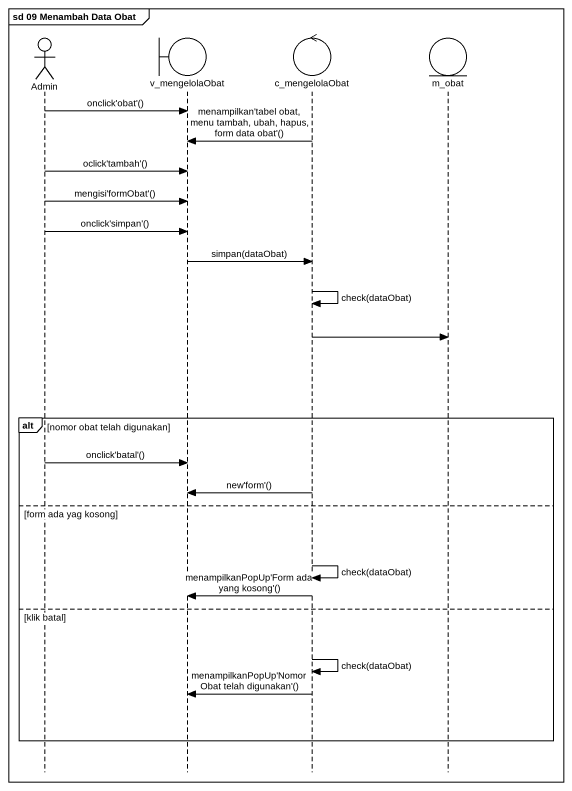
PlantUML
@startuml
mainframe sd 09 Menambah Data Obat
hide footbox
actor Admin
boundary v_mengelolaObat
control c_mengelolaObat
entity m_obat

Admin -> v_mengelolaObat : onclick'obat'()
c_mengelolaObat -> v_mengelolaObat : menampilkan'tabel obat, menu tambah, ubah, hapus, form data obat'()
Admin -> v_mengelolaObat : oclick'tambah'()
Admin -> v_mengelolaObat : mengisi'formObat'()
Admin -> v_mengelolaObat : onclick'simpan'()
v_mengelolaObat -> c_mengelolaObat : simpan(dataObat)
c_mengelolaObat -> c_mengelolaObat : check(dataObat)
c_mengelolaObat -> m_obat
alt nomor obat telah digunakan
  Admin -> v_mengelolaObat : onclick'batal'()
  c_mengelolaObat -> v_mengelolaObat : new'form'()
else form ada yag kosong
  c_mengelolaObat -> c_mengelolaObat : check(dataObat)
  c_mengelolaObat -> v_mengelolaObat : menampilkanPopUp'Form ada yang kosong'()
else klik batal
  c_mengelolaObat -> c_mengelolaObat : check(dataObat)
  c_mengelolaObat -> v_mengelolaObat : menampilkanPopUp'Nomor Obat telah digunakan'()
end
@enduml
